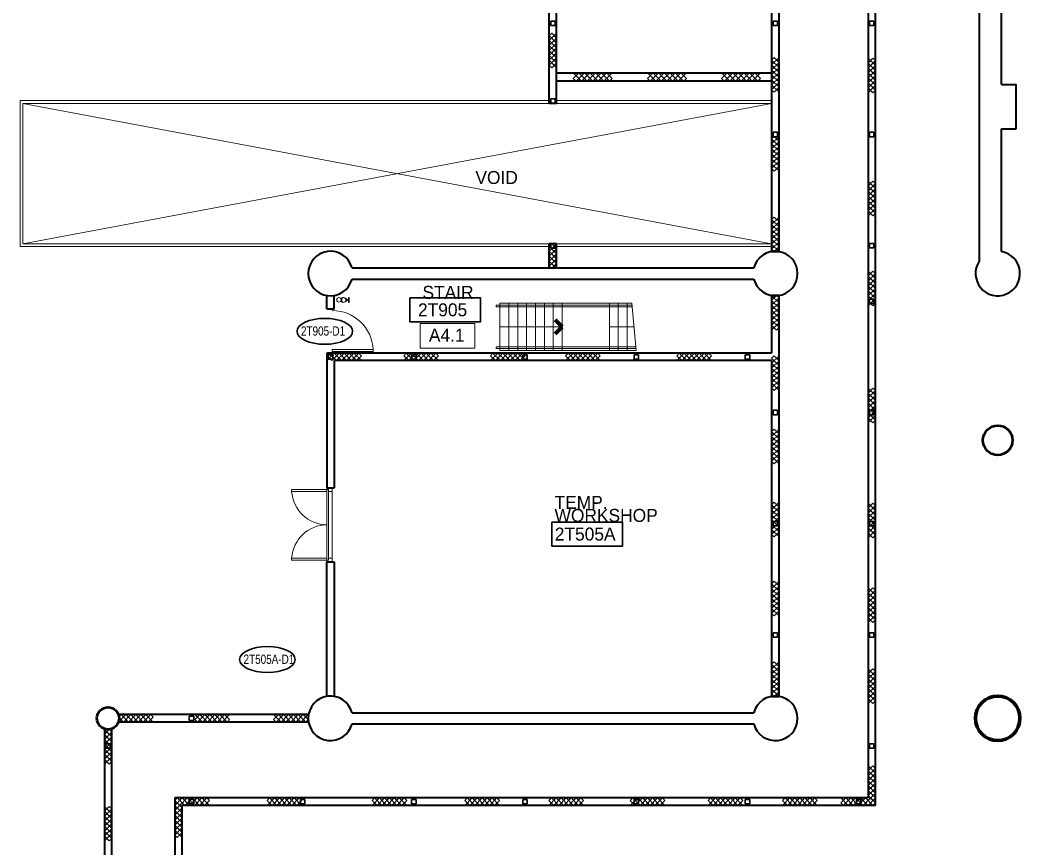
# Model space of a CAD drawing. Header units: metres. Extents: x 1807 to 3745, y 842 to 1968.
# Drawn here: x 3525.62 to 3552.6, y 1388.5 to 1410.84 of the extents above; entities that cross this region are included whole.
import ezdxf
from ezdxf.enums import TextEntityAlignment as Align

# ---------------------------------------------------------------- set-up
doc = ezdxf.new("R2010")
doc.units = ezdxf.units.M
doc.header["$MEASUREMENT"] = 0
doc.layers.get('0').update_dxf_attribs({"lineweight": 0})
for name, color, linetype, lineweight in [('Level 1', 7, 'Continuous', 0), ('Level 31', 7, 'Continuous', 0), ('Level 33', 7, 'Continuous', 0), ('Primary Door', 7, 'Continuous', 0), ('TRIRIGA DOOR BOX', 7, 'Continuous', 0)]:
    doc.layers.add(name, color=color, linetype=linetype, lineweight=lineweight)
doc.styles.add('Style-CHAR_FAST_FONT', font='CHAR_FAST_FONT.shx', dxfattribs={"height": 0.2})

# ---------------------------------------------------------------- blocks, each defined once
blk = doc.blocks.new('AnonymusCell_292')
at = {"layer": 'Primary Door', "color": 7, "linetype": 'Continuous', "lineweight": 30}
blk.add_ellipse((0, 0), major_axis=(0.75, 0), ratio=0.466667, dxfattribs=at)
at = {"layer": 'Primary Door', "color": 7, "linetype": 'Continuous', "lineweight": 30, "style": 'Style-CHAR_FAST_FONT', "width": 0.799986}
blk.add_text('2T905-D1', height=0.25, dxfattribs=at).set_placement((-0.643, 0.133), align=Align.TOP_LEFT)
blk = doc.blocks.new('AnonymusCell_344')
at = {"layer": 'Primary Door', "color": 7, "linetype": 'Continuous', "lineweight": 30}
blk.add_ellipse((0, 0), major_axis=(0.75, 0), ratio=0.466667, dxfattribs=at)
at = {"layer": 'Primary Door', "color": 7, "linetype": 'Continuous', "lineweight": 30, "style": 'Style-CHAR_FAST_FONT', "width": 0.799986}
blk.add_text('2T505A-D1', height=0.25, dxfattribs=at).set_placement((-0.643, 0.133), align=Align.TOP_LEFT)
blk = doc.blocks.new('AnonymusCell_348')
at = {"layer": 'Level 31', "color": 7, "linetype": 'Continuous', "lineweight": 30, "insert": (0.17651, 0.175), "char_height": 0.35, "width": 1.4035826, "attachment_point": 1, "line_spacing_factor": 0.6, "style": 'Style-CHAR_FAST_FONT'}
blk.add_mtext('VOID\\P', dxfattribs=at)
blk = doc.blocks.new('RFNUM4_12')
at = {"layer": 'Level 33', "color": 7, "linetype": 'Continuous', "lineweight": 13, "extrusion": (0, 0, -1)}
blk.add_lwpolyline([(0.00154, -0.00207), (-0.00831, -0.00207), (-0.00831, 0.00235), (0.00154, 0.00235)], close=True, dxfattribs=at)
at = {"layer": 'Level 33', "color": 7, "linetype": 'Continuous', "lineweight": 13, "extrusion": (0, 0, -1), "style": 'Style-CHAR_FAST_FONT'}
blk.add_text('A4.1', height=0.002333, rotation=180, dxfattribs=at).set_placement((-0.00002, 0), align=Align.MIDDLE_LEFT)

msp = doc.modelspace()

# ---------------------------------------------------------------- linework, layer by layer
at = {"layer": 'Level 1', "color": 7, "linetype": 'Continuous', "lineweight": 40}
for p, q in [((3548.7, 1389.65), (3548.7, 1454.35)), ((3548.5, 1421.9), (3548.5, 1389.85)), ((3551.5, 1415.668), (3551.5, 1404.332)), ((3545.9, 1415.408), (3545.9, 1404.592)), ((3546.1, 1404.592), (3546.1, 1415.408)), ((3552.1, 1409.1), (3552.1, 1415.408)), ((3539.9, 1408.59), (3539.9, 1412.75)), ((3540.1, 1408.59), (3540.1, 1412.75)), ((3540.1, 1409.415), (3545.9, 1409.415)), ((3540.1, 1409.19), (3540.1, 1409.415)), ((3545.9, 1409.19), (3540.1, 1409.19)), ((3545.9, 1409.415), (3545.9, 1409.19)), ((3552.1, 1409.1), (3552.5, 1409.1)), ((3552.5, 1407.9), (3552.5, 1409.1)), ((3540.1, 1408.59), (3539.9, 1408.59)), ((3552.1, 1407.9), (3552.5, 1407.9)), ((3552.1, 1404.592), (3552.1, 1407.9)), ((3540.1, 1404.8), (3539.9, 1404.8)), ((3539.9, 1404.15), (3539.9, 1404.8)), ((3540.1, 1404.15), (3540.1, 1404.8)), ((3545.9, 1404.592), (3546.1, 1404.592)), ((3534.581, 1404.15), (3545.419, 1404.15)), ((3539.9, 1404.15), (3540.1, 1404.15)), ((3534.581, 1403.85), (3545.419, 1403.85)), ((3533.9, 1403.05), (3533.9, 1403.4)), ((3534.1, 1403.05), (3534.1, 1403.4)), ((3546.1, 1403.408), (3545.9, 1403.408)), ((3545.9, 1403.408), (3545.9, 1401.85)), ((3546.1, 1392.592), (3546.1, 1403.408)), ((3533.9, 1403.05), (3534.1, 1403.05)), ((3545.9, 1401.85), (3533.9, 1401.85)), ((3533.9, 1401.85), (3533.9, 1398.221)), ((3545.9, 1401.65), (3534.1, 1401.65)), ((3534.1, 1401.65), (3534.1, 1398.221)), ((3545.9, 1401.65), (3545.9, 1392.592)), ((3533.9, 1398.221), (3534.1, 1398.221)), ((3533.9, 1396.221), (3534.1, 1396.221)), ((3533.9, 1392.592), (3533.9, 1396.221)), ((3534.1, 1396.221), (3534.1, 1392.592)), ((3545.9, 1392.592), (3546.1, 1392.592)), ((3533.4, 1392.1), (3528.283, 1392.1)), ((3534.581, 1392.15), (3545.419, 1392.15)), ((3528.1, 1391.698), (3527.9, 1391.698)), ((3527.9, 1391.698), (3527.9, 1380.302)), ((3528.1, 1380.302), (3528.1, 1391.698)), ((3533.4, 1391.9), (3528.283, 1391.9)), ((3534.581, 1391.85), (3545.419, 1391.85)), ((3548.5, 1389.85), (3529.8, 1389.85)), ((3529.8, 1389.85), (3529.8, 1331.979)), ((3548.7, 1389.65), (3530, 1389.65)), ((3530, 1332.02), (3530, 1389.65))]:
    msp.add_line(p, q, dxfattribs=at)
at = {"layer": 'Level 1', "color": 7, "linetype": 'Continuous', "lineweight": 30}
for p, q in [((3539.94, 1410.81), (3540.06, 1410.81)), ((3539.94, 1410.69), (3539.94, 1410.81)), ((3540.06, 1410.81), (3540.06, 1410.69)), ((3545.94, 1410.81), (3546.06, 1410.81)), ((3545.94, 1410.69), (3545.94, 1410.81)), ((3546.06, 1410.81), (3546.06, 1410.69)), ((3548.66, 1410.81), (3548.54, 1410.81)), ((3548.54, 1410.81), (3548.54, 1410.69)), ((3548.66, 1410.69), (3548.66, 1410.81)), ((3540.06, 1410.69), (3539.94, 1410.69)), ((3546.06, 1410.69), (3545.94, 1410.69)), ((3548.54, 1410.69), (3548.66, 1410.69)), ((3539.94, 1408.71), (3540.06, 1408.71)), ((3539.94, 1408.59), (3539.94, 1408.71)), ((3540.06, 1408.71), (3540.06, 1408.59)), ((3540.06, 1408.59), (3539.94, 1408.59)), ((3545.94, 1407.81), (3546.06, 1407.81)), ((3545.94, 1407.69), (3545.94, 1407.81)), ((3546.06, 1407.69), (3545.94, 1407.69)), ((3546.06, 1407.81), (3546.06, 1407.69)), ((3548.66, 1407.81), (3548.54, 1407.81)), ((3548.54, 1407.81), (3548.54, 1407.69)), ((3548.54, 1407.69), (3548.66, 1407.69)), ((3548.66, 1407.69), (3548.66, 1407.81)), ((3539.94, 1404.8), (3540.06, 1404.8)), ((3539.94, 1404.68), (3539.94, 1404.8)), ((3540.06, 1404.68), (3539.94, 1404.68)), ((3540.06, 1404.8), (3540.06, 1404.68)), ((3548.66, 1404.81), (3548.54, 1404.81)), ((3548.54, 1404.81), (3548.54, 1404.69)), ((3548.54, 1404.69), (3548.66, 1404.69)), ((3548.66, 1404.69), (3548.66, 1404.81)), ((3548.66, 1403.31), (3548.54, 1403.31)), ((3548.54, 1403.31), (3548.54, 1403.19)), ((3548.66, 1403.19), (3548.66, 1403.31)), ((3548.54, 1403.19), (3548.66, 1403.19)), ((3533.94, 1401.81), (3534.06, 1401.81)), ((3533.94, 1401.69), (3533.94, 1401.81)), ((3534.06, 1401.69), (3533.94, 1401.69)), ((3534.06, 1401.81), (3534.06, 1401.69)), ((3536.19, 1401.81), (3536.31, 1401.81)), ((3536.19, 1401.69), (3536.19, 1401.81)), ((3536.31, 1401.69), (3536.19, 1401.69)), ((3536.31, 1401.81), (3536.31, 1401.69)), ((3539.19, 1401.81), (3539.31, 1401.81)), ((3539.19, 1401.69), (3539.19, 1401.81)), ((3539.31, 1401.69), (3539.19, 1401.69)), ((3539.31, 1401.81), (3539.31, 1401.69)), ((3542.19, 1401.81), (3542.31, 1401.81)), ((3542.19, 1401.69), (3542.19, 1401.81)), ((3542.31, 1401.69), (3542.19, 1401.69)), ((3542.31, 1401.81), (3542.31, 1401.69)), ((3545.19, 1401.81), (3545.31, 1401.81)), ((3545.19, 1401.69), (3545.19, 1401.81)), ((3545.31, 1401.69), (3545.19, 1401.69)), ((3545.31, 1401.81), (3545.31, 1401.69)), ((3546.06, 1400.31), (3545.94, 1400.31)), ((3545.94, 1400.31), (3545.94, 1400.19)), ((3546.06, 1400.19), (3546.06, 1400.31)), ((3548.66, 1400.31), (3548.54, 1400.31)), ((3548.54, 1400.31), (3548.54, 1400.19)), ((3548.66, 1400.19), (3548.66, 1400.31)), ((3545.94, 1400.19), (3546.06, 1400.19)), ((3548.54, 1400.19), (3548.66, 1400.19)), ((3546.06, 1397.31), (3545.94, 1397.31)), ((3545.94, 1397.31), (3545.94, 1397.19)), ((3546.06, 1397.19), (3546.06, 1397.31)), ((3548.66, 1397.31), (3548.54, 1397.31)), ((3548.54, 1397.31), (3548.54, 1397.19)), ((3548.66, 1397.19), (3548.66, 1397.31)), ((3545.94, 1397.19), (3546.06, 1397.19)), ((3548.54, 1397.19), (3548.66, 1397.19)), ((3546.06, 1394.31), (3545.94, 1394.31)), ((3545.94, 1394.31), (3545.94, 1394.19)), ((3545.94, 1394.19), (3546.06, 1394.19)), ((3546.06, 1394.19), (3546.06, 1394.31)), ((3548.66, 1394.31), (3548.54, 1394.31)), ((3548.54, 1394.31), (3548.54, 1394.19)), ((3548.54, 1394.19), (3548.66, 1394.19)), ((3548.66, 1394.19), (3548.66, 1394.31)), ((3530.19, 1392.06), (3530.31, 1392.06)), ((3530.19, 1391.94), (3530.19, 1392.06)), ((3530.31, 1391.94), (3530.19, 1391.94)), ((3530.31, 1392.06), (3530.31, 1391.94)), ((3527.94, 1391.31), (3528.06, 1391.31)), ((3527.94, 1391.19), (3527.94, 1391.31)), ((3528.06, 1391.19), (3527.94, 1391.19)), ((3528.06, 1391.31), (3528.06, 1391.19)), ((3548.66, 1391.31), (3548.54, 1391.31)), ((3548.54, 1391.31), (3548.54, 1391.19)), ((3548.54, 1391.19), (3548.66, 1391.19)), ((3548.66, 1391.19), (3548.66, 1391.31)), ((3530.19, 1389.81), (3530.31, 1389.81)), ((3530.19, 1389.69), (3530.19, 1389.81)), ((3530.31, 1389.81), (3530.31, 1389.69)), ((3533.19, 1389.81), (3533.31, 1389.81)), ((3533.19, 1389.69), (3533.19, 1389.81)), ((3533.31, 1389.81), (3533.31, 1389.69)), ((3536.19, 1389.81), (3536.31, 1389.81)), ((3536.19, 1389.69), (3536.19, 1389.81)), ((3536.31, 1389.81), (3536.31, 1389.69)), ((3539.19, 1389.81), (3539.31, 1389.81)), ((3539.19, 1389.69), (3539.19, 1389.81)), ((3539.31, 1389.81), (3539.31, 1389.69)), ((3542.19, 1389.81), (3542.31, 1389.81)), ((3542.19, 1389.69), (3542.19, 1389.81)), ((3542.31, 1389.81), (3542.31, 1389.69)), ((3545.19, 1389.81), (3545.31, 1389.81)), ((3545.19, 1389.69), (3545.19, 1389.81)), ((3545.31, 1389.81), (3545.31, 1389.69)), ((3548.31, 1389.81), (3548.19, 1389.81)), ((3548.19, 1389.81), (3548.19, 1389.69)), ((3548.31, 1389.69), (3548.31, 1389.81)), ((3530.31, 1389.69), (3530.19, 1389.69)), ((3533.31, 1389.69), (3533.19, 1389.69)), ((3536.31, 1389.69), (3536.19, 1389.69)), ((3539.31, 1389.69), (3539.19, 1389.69)), ((3542.31, 1389.69), (3542.19, 1389.69)), ((3545.31, 1389.69), (3545.19, 1389.69)), ((3548.19, 1389.69), (3548.31, 1389.69))]:
    msp.add_line(p, q, dxfattribs=at)
at = {"layer": 'Level 1', "color": 7, "linetype": 'Continuous', "lineweight": 0}
for p, q in [((3539.967, 1410.485), (3539.9, 1410.419)), ((3539.9, 1410.285), (3540.1, 1410.485)), ((3539.9, 1410.419), (3540.1, 1410.219)), ((3539.9, 1410.152), (3540.1, 1410.352)), ((3540.1, 1410.085), (3539.9, 1410.285)), ((3540.1, 1410.352), (3539.967, 1410.485)), ((3540.1, 1410.219), (3539.9, 1410.019)), ((3540.1, 1409.952), (3539.9, 1410.152)), ((3539.9, 1409.885), (3540.1, 1410.085)), ((3539.9, 1410.019), (3540.1, 1409.819)), ((3539.9, 1409.752), (3540.1, 1409.952)), ((3540.1, 1409.685), (3539.9, 1409.885)), ((3540.1, 1409.819), (3539.9, 1409.619)), ((3540.1, 1409.552), (3539.9, 1409.752)), ((3545.967, 1409.827), (3545.9, 1409.76)), ((3545.9, 1409.627), (3546.1, 1409.827)), ((3545.9, 1409.76), (3546.1, 1409.56)), ((3546.1, 1409.693), (3545.967, 1409.827)), ((3548.5, 1409.812), (3548.7, 1409.612)), ((3548.633, 1409.812), (3548.5, 1409.679)), ((3548.5, 1409.546), (3548.7, 1409.746)), ((3548.7, 1409.746), (3548.633, 1409.812)), ((3539.9, 1409.619), (3539.967, 1409.552)), ((3539.967, 1409.552), (3540.1, 1409.685)), ((3545.9, 1409.493), (3546.1, 1409.693)), ((3546.1, 1409.427), (3545.9, 1409.627)), ((3546.1, 1409.56), (3545.9, 1409.36)), ((3546.1, 1409.293), (3545.9, 1409.493)), ((3548.5, 1409.679), (3548.7, 1409.479)), ((3548.7, 1409.612), (3548.5, 1409.412)), ((3548.7, 1409.346), (3548.5, 1409.546)), ((3548.7, 1409.479), (3548.5, 1409.279)), ((3540.7, 1409.415), (3540.55, 1409.265)), ((3540.775, 1409.19), (3540.55, 1409.415)), ((3540.55, 1409.265), (3540.625, 1409.19)), ((3540.625, 1409.19), (3540.85, 1409.415)), ((3540.925, 1409.19), (3540.7, 1409.415)), ((3541, 1409.415), (3540.775, 1409.19)), ((3540.85, 1409.415), (3541.075, 1409.19)), ((3541.15, 1409.415), (3540.925, 1409.19)), ((3541.225, 1409.19), (3541, 1409.415)), ((3541.075, 1409.19), (3541.3, 1409.415)), ((3541.375, 1409.19), (3541.15, 1409.415)), ((3541.45, 1409.415), (3541.225, 1409.19)), ((3541.3, 1409.415), (3541.525, 1409.19)), ((3541.6, 1409.415), (3541.375, 1409.19)), ((3541.6, 1409.265), (3541.45, 1409.415)), ((3541.525, 1409.19), (3541.6, 1409.265)), ((3542.7, 1409.415), (3542.55, 1409.265)), ((3542.775, 1409.19), (3542.55, 1409.415)), ((3542.55, 1409.265), (3542.625, 1409.19)), ((3542.625, 1409.19), (3542.85, 1409.415)), ((3542.925, 1409.19), (3542.7, 1409.415)), ((3543, 1409.415), (3542.775, 1409.19)), ((3542.85, 1409.415), (3543.075, 1409.19)), ((3543.15, 1409.415), (3542.925, 1409.19)), ((3543.225, 1409.19), (3543, 1409.415)), ((3543.075, 1409.19), (3543.3, 1409.415)), ((3543.375, 1409.19), (3543.15, 1409.415)), ((3543.45, 1409.415), (3543.225, 1409.19)), ((3543.3, 1409.415), (3543.525, 1409.19)), ((3543.6, 1409.415), (3543.375, 1409.19)), ((3543.6, 1409.265), (3543.45, 1409.415)), ((3543.525, 1409.19), (3543.6, 1409.265)), ((3544.7, 1409.415), (3544.55, 1409.265)), ((3544.775, 1409.19), (3544.55, 1409.415)), ((3544.55, 1409.265), (3544.625, 1409.19)), ((3544.625, 1409.19), (3544.85, 1409.415)), ((3544.925, 1409.19), (3544.7, 1409.415)), ((3545, 1409.415), (3544.775, 1409.19)), ((3544.85, 1409.415), (3545.075, 1409.19)), ((3545.15, 1409.415), (3544.925, 1409.19)), ((3545.225, 1409.19), (3545, 1409.415)), ((3545.075, 1409.19), (3545.3, 1409.415)), ((3545.375, 1409.19), (3545.15, 1409.415)), ((3545.45, 1409.415), (3545.225, 1409.19)), ((3545.3, 1409.415), (3545.525, 1409.19)), ((3545.6, 1409.415), (3545.375, 1409.19)), ((3545.6, 1409.265), (3545.45, 1409.415)), ((3545.525, 1409.19), (3545.6, 1409.265)), ((3545.9, 1409.227), (3546.1, 1409.427)), ((3545.9, 1409.36), (3546.1, 1409.16)), ((3545.9, 1409.093), (3546.1, 1409.293)), ((3546.1, 1409.027), (3545.9, 1409.227)), ((3548.5, 1409.412), (3548.7, 1409.212)), ((3548.5, 1409.146), (3548.7, 1409.346)), ((3548.5, 1409.279), (3548.7, 1409.079)), ((3548.7, 1409.212), (3548.5, 1409.012)), ((3546.1, 1409.16), (3545.9, 1408.96)), ((3546.1, 1408.893), (3545.9, 1409.093)), ((3545.9, 1408.96), (3545.967, 1408.893)), ((3545.967, 1408.893), (3546.1, 1409.027)), ((3548.7, 1408.946), (3548.5, 1409.146)), ((3548.7, 1409.079), (3548.5, 1408.879)), ((3548.5, 1409.012), (3548.633, 1408.879)), ((3548.633, 1408.879), (3548.7, 1408.946)), ((3525.7, 1408.59), (3545.9, 1404.8)), ((3545.9, 1408.59), (3525.7, 1404.8)), ((3545.967, 1407.697), (3545.9, 1407.631)), ((3545.9, 1407.497), (3546.1, 1407.697)), ((3545.9, 1407.631), (3546.1, 1407.431)), ((3545.9, 1407.364), (3546.1, 1407.564)), ((3546.1, 1407.564), (3545.967, 1407.697)), ((3546.1, 1407.297), (3545.9, 1407.497)), ((3546.1, 1407.431), (3545.9, 1407.231)), ((3546.1, 1407.164), (3545.9, 1407.364)), ((3545.9, 1407.097), (3546.1, 1407.297)), ((3545.9, 1407.231), (3546.1, 1407.031)), ((3545.9, 1406.964), (3546.1, 1407.164)), ((3546.1, 1406.897), (3545.9, 1407.097)), ((3546.1, 1407.031), (3545.9, 1406.831)), ((3546.1, 1406.764), (3545.9, 1406.964)), ((3545.9, 1406.831), (3545.967, 1406.764)), ((3545.967, 1406.764), (3546.1, 1406.897)), ((3548.5, 1406.491), (3548.7, 1406.291)), ((3548.633, 1406.491), (3548.5, 1406.358)), ((3548.7, 1406.425), (3548.633, 1406.491)), ((3548.5, 1406.225), (3548.7, 1406.425)), ((3548.5, 1406.358), (3548.7, 1406.158)), ((3548.7, 1406.291), (3548.5, 1406.091)), ((3548.7, 1406.025), (3548.5, 1406.225)), ((3548.7, 1406.158), (3548.5, 1405.958)), ((3548.5, 1406.091), (3548.7, 1405.891)), ((3548.5, 1405.825), (3548.7, 1406.025)), ((3548.5, 1405.958), (3548.7, 1405.758)), ((3548.7, 1405.891), (3548.5, 1405.691)), ((3548.7, 1405.625), (3548.5, 1405.825)), ((3548.7, 1405.758), (3548.5, 1405.558)), ((3548.5, 1405.691), (3548.633, 1405.558)), ((3545.967, 1405.525), (3545.9, 1405.458)), ((3545.9, 1405.325), (3546.1, 1405.525)), ((3545.9, 1405.458), (3546.1, 1405.258)), ((3546.1, 1405.392), (3545.967, 1405.525)), ((3548.633, 1405.558), (3548.7, 1405.625)), ((3545.9, 1405.192), (3546.1, 1405.392)), ((3546.1, 1405.125), (3545.9, 1405.325)), ((3546.1, 1405.258), (3545.9, 1405.058)), ((3546.1, 1404.992), (3545.9, 1405.192)), ((3545.9, 1404.925), (3546.1, 1405.125)), ((3545.9, 1405.058), (3546.1, 1404.858)), ((3545.9, 1404.792), (3546.1, 1404.992)), ((3546.1, 1404.725), (3545.9, 1404.925)), ((3539.9, 1404.733), (3539.967, 1404.8)), ((3540.1, 1404.8), (3539.9, 1404.6)), ((3540.1, 1404.533), (3539.9, 1404.733)), ((3539.9, 1404.467), (3540.1, 1404.667)), ((3539.9, 1404.6), (3540.1, 1404.4)), ((3540.1, 1404.667), (3539.967, 1404.8)), ((3546.1, 1404.858), (3545.9, 1404.658)), ((3546.1, 1404.592), (3545.9, 1404.792)), ((3545.9, 1404.658), (3545.967, 1404.592)), ((3545.967, 1404.592), (3546.1, 1404.725)), ((3539.9, 1404.333), (3540.1, 1404.533)), ((3540.1, 1404.267), (3539.9, 1404.467)), ((3540.1, 1404.4), (3539.9, 1404.2)), ((3540.083, 1404.15), (3539.9, 1404.333)), ((3539.9, 1404.2), (3539.95, 1404.15)), ((3539.983, 1404.15), (3540.1, 1404.267)), ((3548.5, 1404.063), (3548.7, 1403.863)), ((3548.633, 1404.063), (3548.5, 1403.93)), ((3548.7, 1403.997), (3548.633, 1404.063)), ((3548.5, 1403.797), (3548.7, 1403.997)), ((3548.5, 1403.93), (3548.7, 1403.73)), ((3548.7, 1403.863), (3548.5, 1403.663)), ((3548.7, 1403.597), (3548.5, 1403.797)), ((3548.7, 1403.73), (3548.5, 1403.53)), ((3548.5, 1403.663), (3548.7, 1403.463)), ((3548.5, 1403.397), (3548.7, 1403.597)), ((3548.5, 1403.53), (3548.7, 1403.33)), ((3534.293, 1403.327), (3534.276, 1403.327)), ((3534.276, 1403.25), (3534.293, 1403.25)), ((3534.31, 1403.336), (3534.295, 1403.336)), ((3534.31, 1403.307), (3534.295, 1403.307)), ((3534.31, 1403.27), (3534.295, 1403.27)), ((3534.41, 1403.241), (3534.41, 1403.336)), ((3534.41, 1403.336), (3534.42, 1403.336)), ((3534.42, 1403.336), (3534.42, 1403.241)), ((3534.42, 1403.266), (3534.42, 1403.311)), ((3534.42, 1403.311), (3534.429, 1403.311)), ((3534.432, 1403.299), (3534.42, 1403.299)), ((3534.432, 1403.278), (3534.42, 1403.278)), ((3534.432, 1403.266), (3534.42, 1403.266)), ((3534.452, 1403.296), (3534.452, 1403.3)), ((3534.452, 1403.281), (3534.452, 1403.296)), ((3534.452, 1403.296), (3534.487, 1403.296)), ((3534.452, 1403.277), (3534.452, 1403.281)), ((3534.487, 1403.281), (3534.452, 1403.281)), ((3534.487, 1403.221), (3534.487, 1403.356)), ((3534.487, 1403.356), (3534.507, 1403.356)), ((3534.487, 1403.296), (3534.487, 1403.281)), ((3534.507, 1403.356), (3534.507, 1403.221)), ((3545.9, 1403.408), (3546.1, 1403.208)), ((3546.033, 1403.408), (3545.9, 1403.275)), ((3545.9, 1403.142), (3546.1, 1403.342)), ((3545.9, 1403.275), (3546.1, 1403.075)), ((3546.1, 1403.342), (3546.033, 1403.408)), ((3548.7, 1403.463), (3548.5, 1403.263)), ((3548.7, 1403.197), (3548.5, 1403.397)), ((3548.7, 1403.33), (3548.5, 1403.13)), ((3548.5, 1403.263), (3548.633, 1403.13)), ((3534.295, 1403.242), (3534.295, 1403.241)), ((3534.295, 1403.241), (3534.31, 1403.241)), ((3534.42, 1403.241), (3534.41, 1403.241)), ((3534.507, 1403.221), (3534.487, 1403.221)), ((3538.47, 1403.15), (3542.134, 1403.15)), ((3538.47, 1403.1), (3538.47, 1403.15)), ((3538.47, 1403.15), (3542.134, 1403.15)), ((3538.47, 1403.1), (3538.47, 1403.15)), ((3542.134, 1403.1), (3538.47, 1403.1)), ((3542.134, 1403.1), (3538.47, 1403.1)), ((3538.57, 1403.2), (3542.125, 1403.2)), ((3538.57, 1403.2), (3542.125, 1403.2)), ((3538.57, 1401.925), (3538.57, 1403.2)), ((3538.57, 1403.2), (3538.81, 1403.2)), ((3538.57, 1401.925), (3538.57, 1403.2)), ((3538.57, 1403.2), (3538.81, 1403.2)), ((3538.81, 1403.2), (3538.81, 1401.925)), ((3538.81, 1403.2), (3538.81, 1401.925)), ((3539.05, 1401.925), (3539.05, 1403.2)), ((3539.05, 1403.2), (3539.29, 1403.2)), ((3539.05, 1401.925), (3539.05, 1403.2)), ((3539.05, 1403.2), (3539.29, 1403.2)), ((3539.29, 1403.2), (3539.29, 1401.925)), ((3539.29, 1403.2), (3539.29, 1401.925)), ((3539.53, 1401.925), (3539.53, 1403.2)), ((3539.53, 1403.2), (3539.77, 1403.2)), ((3539.53, 1401.925), (3539.53, 1403.2)), ((3539.53, 1403.2), (3539.77, 1403.2)), ((3539.77, 1403.2), (3539.77, 1401.925)), ((3539.77, 1403.2), (3539.77, 1401.925)), ((3540.01, 1401.925), (3540.01, 1403.2)), ((3540.01, 1403.2), (3540.25, 1403.2)), ((3540.01, 1401.925), (3540.01, 1403.2)), ((3540.01, 1403.2), (3540.25, 1403.2)), ((3540.25, 1403.2), (3540.25, 1401.925)), ((3540.25, 1403.2), (3540.25, 1401.925)), ((3541.525, 1401.925), (3541.525, 1403.2)), ((3541.525, 1403.2), (3541.765, 1403.2)), ((3541.525, 1401.925), (3541.525, 1403.2)), ((3541.525, 1403.2), (3541.765, 1403.2)), ((3541.765, 1403.2), (3541.765, 1401.925)), ((3541.765, 1403.2), (3541.765, 1401.925)), ((3542.005, 1401.925), (3542.005, 1403.2)), ((3542.005, 1403.2), (3542.125, 1403.2)), ((3542.005, 1401.925), (3542.005, 1403.2)), ((3542.005, 1403.2), (3542.125, 1403.2)), ((3542.125, 1403.2), (3542.245, 1401.925)), ((3542.125, 1403.2), (3542.245, 1401.925)), ((3542.134, 1403.15), (3542.134, 1403.1)), ((3542.134, 1403.15), (3542.134, 1403.1)), ((3546.1, 1403.208), (3545.9, 1403.008)), ((3546.1, 1402.942), (3545.9, 1403.142)), ((3546.1, 1403.075), (3545.9, 1402.875)), ((3545.9, 1403.008), (3546.1, 1402.808)), ((3548.633, 1403.13), (3548.7, 1403.197)), ((3545.9, 1402.742), (3546.1, 1402.942)), ((3545.9, 1402.875), (3546.1, 1402.675)), ((3546.1, 1402.808), (3545.9, 1402.608)), ((3546.1, 1402.542), (3545.9, 1402.742)), ((3538.57, 1402.563), (3540.25, 1402.563)), ((3538.57, 1402.562), (3540.25, 1402.562)), ((3541.525, 1402.563), (3542.185, 1402.563)), ((3541.525, 1402.562), (3542.185, 1402.562)), ((3546.1, 1402.675), (3545.9, 1402.475)), ((3545.9, 1402.608), (3546.033, 1402.475)), ((3546.033, 1402.475), (3546.1, 1402.542)), ((3535.15, 1401.95), (3534.05, 1401.95)), ((3534.05, 1401.95), (3534.05, 1401.9)), ((3534.05, 1401.9), (3535.15, 1401.9)), ((3535.15, 1401.9), (3535.15, 1401.95)), ((3542.24, 1402.025), (3538.47, 1402.025)), ((3538.47, 1402.025), (3538.47, 1401.975)), ((3542.24, 1402.025), (3538.47, 1402.025)), ((3538.47, 1402.025), (3538.47, 1401.975)), ((3538.47, 1401.975), (3542.24, 1401.975)), ((3538.47, 1401.975), (3542.24, 1401.975)), ((3538.57, 1401.925), (3542.245, 1401.925)), ((3538.57, 1401.925), (3542.245, 1401.925)), ((3538.81, 1401.925), (3539.05, 1401.925)), ((3538.81, 1401.925), (3539.05, 1401.925)), ((3539.29, 1401.925), (3539.53, 1401.925)), ((3539.29, 1401.925), (3539.53, 1401.925)), ((3539.77, 1401.925), (3540.01, 1401.925)), ((3539.77, 1401.925), (3540.01, 1401.925)), ((3541.765, 1401.925), (3542.005, 1401.925)), ((3541.765, 1401.925), (3542.005, 1401.925)), ((3542.24, 1401.975), (3542.24, 1402.025)), ((3542.24, 1401.975), (3542.24, 1402.025)), ((3533.9, 1401.65), (3534.1, 1401.85)), ((3533.967, 1401.85), (3533.9, 1401.783)), ((3533.9, 1401.783), (3534.033, 1401.65)), ((3534.167, 1401.65), (3533.967, 1401.85)), ((3534.033, 1401.65), (3534.233, 1401.85)), ((3534.1, 1401.85), (3534.3, 1401.65)), ((3534.367, 1401.85), (3534.167, 1401.65)), ((3534.233, 1401.85), (3534.433, 1401.65)), ((3534.3, 1401.65), (3534.5, 1401.85)), ((3534.567, 1401.65), (3534.367, 1401.85)), ((3534.433, 1401.65), (3534.633, 1401.85)), ((3534.5, 1401.85), (3534.7, 1401.65)), ((3534.767, 1401.85), (3534.567, 1401.65)), ((3534.633, 1401.85), (3534.833, 1401.65)), ((3534.7, 1401.65), (3534.833, 1401.783)), ((3534.833, 1401.783), (3534.767, 1401.85)), ((3535.977, 1401.65), (3536.177, 1401.85)), ((3536.043, 1401.85), (3535.977, 1401.783)), ((3535.977, 1401.783), (3536.11, 1401.65)), ((3536.243, 1401.65), (3536.043, 1401.85)), ((3536.11, 1401.65), (3536.31, 1401.85)), ((3536.177, 1401.85), (3536.377, 1401.65)), ((3536.443, 1401.85), (3536.243, 1401.65)), ((3536.31, 1401.85), (3536.51, 1401.65)), ((3536.377, 1401.65), (3536.577, 1401.85)), ((3536.643, 1401.65), (3536.443, 1401.85)), ((3536.51, 1401.65), (3536.71, 1401.85)), ((3536.577, 1401.85), (3536.777, 1401.65)), ((3536.843, 1401.85), (3536.643, 1401.65)), ((3536.71, 1401.85), (3536.91, 1401.65)), ((3536.777, 1401.65), (3536.91, 1401.783)), ((3536.91, 1401.783), (3536.843, 1401.85)), ((3538.318, 1401.65), (3538.518, 1401.85)), ((3538.384, 1401.85), (3538.318, 1401.783)), ((3538.318, 1401.783), (3538.451, 1401.65)), ((3538.584, 1401.65), (3538.384, 1401.85)), ((3538.451, 1401.65), (3538.651, 1401.85)), ((3538.518, 1401.85), (3538.718, 1401.65)), ((3538.784, 1401.85), (3538.584, 1401.65)), ((3538.651, 1401.85), (3538.851, 1401.65)), ((3538.718, 1401.65), (3538.918, 1401.85)), ((3538.984, 1401.65), (3538.784, 1401.85)), ((3538.851, 1401.65), (3539.051, 1401.85)), ((3538.918, 1401.85), (3539.118, 1401.65)), ((3539.184, 1401.85), (3538.984, 1401.65)), ((3539.051, 1401.85), (3539.251, 1401.65)), ((3539.118, 1401.65), (3539.251, 1401.783)), ((3539.251, 1401.783), (3539.184, 1401.85)), ((3540.343, 1401.65), (3540.543, 1401.85)), ((3540.41, 1401.85), (3540.343, 1401.783)), ((3540.343, 1401.783), (3540.477, 1401.65)), ((3540.61, 1401.65), (3540.41, 1401.85)), ((3540.477, 1401.65), (3540.677, 1401.85)), ((3540.543, 1401.85), (3540.743, 1401.65)), ((3540.81, 1401.85), (3540.61, 1401.65)), ((3540.677, 1401.85), (3540.877, 1401.65)), ((3540.743, 1401.65), (3540.943, 1401.85)), ((3541.01, 1401.65), (3540.81, 1401.85)), ((3540.877, 1401.65), (3541.077, 1401.85)), ((3540.943, 1401.85), (3541.143, 1401.65)), ((3541.21, 1401.85), (3541.01, 1401.65)), ((3541.077, 1401.85), (3541.277, 1401.65)), ((3541.143, 1401.65), (3541.277, 1401.783)), ((3541.277, 1401.783), (3541.21, 1401.85)), ((3543.343, 1401.65), (3543.543, 1401.85)), ((3543.41, 1401.85), (3543.343, 1401.783)), ((3543.343, 1401.783), (3543.477, 1401.65)), ((3543.61, 1401.65), (3543.41, 1401.85)), ((3543.477, 1401.65), (3543.677, 1401.85)), ((3543.543, 1401.85), (3543.743, 1401.65)), ((3543.81, 1401.85), (3543.61, 1401.65)), ((3543.677, 1401.85), (3543.877, 1401.65)), ((3543.743, 1401.65), (3543.943, 1401.85)), ((3544.01, 1401.65), (3543.81, 1401.85)), ((3543.877, 1401.65), (3544.077, 1401.85)), ((3543.943, 1401.85), (3544.143, 1401.65)), ((3544.21, 1401.85), (3544.01, 1401.65)), ((3544.077, 1401.85), (3544.277, 1401.65)), ((3544.143, 1401.65), (3544.277, 1401.783)), ((3544.277, 1401.783), (3544.21, 1401.85)), ((3545.967, 1401.781), (3545.9, 1401.714)), ((3545.9, 1401.581), (3546.1, 1401.781)), ((3545.9, 1401.714), (3546.1, 1401.514)), ((3545.9, 1401.448), (3546.1, 1401.648)), ((3546.1, 1401.648), (3545.967, 1401.781)), ((3546.1, 1401.381), (3545.9, 1401.581)), ((3546.1, 1401.514), (3545.9, 1401.314)), ((3546.1, 1401.248), (3545.9, 1401.448)), ((3545.9, 1401.181), (3546.1, 1401.381)), ((3545.9, 1401.314), (3546.1, 1401.114)), ((3545.9, 1401.048), (3546.1, 1401.248)), ((3546.1, 1400.981), (3545.9, 1401.181)), ((3546.1, 1401.114), (3545.9, 1400.914)), ((3546.1, 1400.848), (3545.9, 1401.048)), ((3545.9, 1400.914), (3545.967, 1400.848)), ((3545.967, 1400.848), (3546.1, 1400.981)), ((3548.5, 1400.909), (3548.7, 1400.709)), ((3548.633, 1400.909), (3548.5, 1400.776)), ((3548.5, 1400.643), (3548.7, 1400.843)), ((3548.7, 1400.843), (3548.633, 1400.909)), ((3548.5, 1400.776), (3548.7, 1400.576)), ((3548.7, 1400.709), (3548.5, 1400.509)), ((3548.7, 1400.443), (3548.5, 1400.643)), ((3548.7, 1400.576), (3548.5, 1400.376)), ((3548.5, 1400.509), (3548.7, 1400.309)), ((3548.5, 1400.243), (3548.7, 1400.443)), ((3548.5, 1400.376), (3548.7, 1400.176)), ((3548.7, 1400.309), (3548.5, 1400.109)), ((3548.7, 1400.043), (3548.5, 1400.243)), ((3548.7, 1400.176), (3548.5, 1399.976)), ((3548.5, 1400.109), (3548.633, 1399.976)), ((3548.633, 1399.976), (3548.7, 1400.043)), ((3545.967, 1399.804), (3545.9, 1399.737)), ((3545.9, 1399.604), (3546.1, 1399.804)), ((3545.9, 1399.737), (3546.1, 1399.537)), ((3546.1, 1399.67), (3545.967, 1399.804)), ((3545.9, 1399.47), (3546.1, 1399.67)), ((3546.1, 1399.404), (3545.9, 1399.604)), ((3546.1, 1399.537), (3545.9, 1399.337)), ((3546.1, 1399.27), (3545.9, 1399.47)), ((3545.9, 1399.204), (3546.1, 1399.404)), ((3545.9, 1399.337), (3546.1, 1399.137)), ((3545.9, 1399.07), (3546.1, 1399.27)), ((3546.1, 1399.004), (3545.9, 1399.204)), ((3546.1, 1399.137), (3545.9, 1398.937)), ((3546.1, 1398.87), (3545.9, 1399.07)), ((3545.9, 1398.937), (3545.967, 1398.87)), ((3545.967, 1398.87), (3546.1, 1399.004)), ((3533.9, 1398.171), (3532.952, 1398.171)), ((3532.952, 1398.171), (3532.952, 1398.121)), ((3532.952, 1398.121), (3533.9, 1398.121)), ((3533.9, 1398.221), (3534.05, 1398.221)), ((3533.9, 1398.171), (3533.9, 1398.221)), ((3533.9, 1398.221), (3534.05, 1398.221)), ((3533.9, 1398.171), (3533.9, 1398.221)), ((3533.95, 1398.171), (3533.9, 1398.171)), ((3533.9, 1398.121), (3533.9, 1398.171)), ((3533.95, 1398.171), (3533.9, 1398.171)), ((3533.9, 1396.271), (3533.9, 1398.171)), ((3533.9, 1398.171), (3533.95, 1398.171)), ((3533.95, 1398.121), (3533.95, 1398.171)), ((3533.95, 1398.121), (3533.95, 1398.171)), ((3533.95, 1398.171), (3533.95, 1396.271)), ((3534.05, 1398.121), (3533.95, 1398.121)), ((3534.05, 1398.121), (3533.95, 1398.121)), ((3533.95, 1396.321), (3533.95, 1398.121)), ((3533.95, 1398.121), (3534.05, 1398.121)), ((3534.05, 1398.221), (3534.05, 1398.121)), ((3534.05, 1398.221), (3534.05, 1398.121)), ((3534.05, 1398.121), (3534.05, 1396.321)), ((3545.967, 1397.827), (3545.9, 1397.76)), ((3545.9, 1397.627), (3546.1, 1397.827)), ((3545.9, 1397.76), (3546.1, 1397.56)), ((3545.9, 1397.493), (3546.1, 1397.693)), ((3546.1, 1397.427), (3545.9, 1397.627)), ((3546.1, 1397.693), (3545.967, 1397.827)), ((3548.5, 1397.805), (3548.7, 1397.605)), ((3548.633, 1397.805), (3548.5, 1397.672)), ((3548.5, 1397.539), (3548.7, 1397.739)), ((3548.5, 1397.672), (3548.7, 1397.472)), ((3548.7, 1397.605), (3548.5, 1397.405)), ((3548.7, 1397.739), (3548.633, 1397.805)), ((3546.1, 1397.56), (3545.9, 1397.36)), ((3546.1, 1397.293), (3545.9, 1397.493)), ((3545.9, 1397.227), (3546.1, 1397.427)), ((3545.9, 1397.36), (3546.1, 1397.16)), ((3548.7, 1397.339), (3548.5, 1397.539)), ((3548.7, 1397.472), (3548.5, 1397.272)), ((3548.5, 1397.405), (3548.7, 1397.205)), ((3548.5, 1397.139), (3548.7, 1397.339)), ((3545.9, 1397.093), (3546.1, 1397.293)), ((3546.1, 1397.027), (3545.9, 1397.227)), ((3546.1, 1397.16), (3545.9, 1396.96)), ((3546.1, 1396.893), (3545.9, 1397.093)), ((3548.5, 1397.272), (3548.7, 1397.072)), ((3548.7, 1397.205), (3548.5, 1397.005)), ((3548.7, 1396.939), (3548.5, 1397.139)), ((3548.7, 1397.072), (3548.5, 1396.872)), ((3545.9, 1396.96), (3545.967, 1396.893)), ((3545.967, 1396.893), (3546.1, 1397.027)), ((3548.5, 1397.005), (3548.633, 1396.872)), ((3548.633, 1396.872), (3548.7, 1396.939)), ((3532.952, 1396.271), (3532.952, 1396.321)), ((3532.952, 1396.321), (3533.9, 1396.321)), ((3533.9, 1396.271), (3532.952, 1396.271)), ((3533.9, 1396.321), (3533.9, 1396.271)), ((3533.95, 1396.271), (3533.9, 1396.271)), ((3533.9, 1396.271), (3533.9, 1396.221)), ((3533.95, 1396.271), (3533.9, 1396.271)), ((3533.9, 1396.271), (3533.9, 1396.221)), ((3533.95, 1396.271), (3533.9, 1396.271)), ((3534.05, 1396.321), (3533.95, 1396.321)), ((3533.95, 1396.321), (3533.95, 1396.271)), ((3534.05, 1396.321), (3533.95, 1396.321)), ((3533.95, 1396.321), (3533.95, 1396.271)), ((3534.05, 1396.321), (3533.95, 1396.321)), ((3534.05, 1396.221), (3534.05, 1396.321)), ((3534.05, 1396.221), (3534.05, 1396.321)), ((3533.9, 1396.221), (3534.05, 1396.221)), ((3533.9, 1396.221), (3534.05, 1396.221)), ((3545.967, 1395.697), (3545.9, 1395.631)), ((3545.9, 1395.497), (3546.1, 1395.697)), ((3546.1, 1395.564), (3545.967, 1395.697)), ((3545.9, 1395.631), (3546.1, 1395.431)), ((3545.9, 1395.364), (3546.1, 1395.564)), ((3546.1, 1395.297), (3545.9, 1395.497)), ((3546.1, 1395.431), (3545.9, 1395.231)), ((3548.5, 1395.52), (3548.7, 1395.32)), ((3548.633, 1395.52), (3548.5, 1395.386)), ((3548.5, 1395.253), (3548.7, 1395.453)), ((3548.7, 1395.453), (3548.633, 1395.52)), ((3546.1, 1395.164), (3545.9, 1395.364)), ((3545.9, 1395.097), (3546.1, 1395.297)), ((3545.9, 1395.231), (3546.1, 1395.031)), ((3545.9, 1394.964), (3546.1, 1395.164)), ((3548.5, 1395.386), (3548.7, 1395.186)), ((3548.7, 1395.32), (3548.5, 1395.12)), ((3548.7, 1395.053), (3548.5, 1395.253)), ((3548.7, 1395.186), (3548.5, 1394.986)), ((3546.1, 1394.897), (3545.9, 1395.097)), ((3546.1, 1395.031), (3545.9, 1394.831)), ((3546.1, 1394.764), (3545.9, 1394.964)), ((3545.967, 1394.764), (3546.1, 1394.897)), ((3548.5, 1395.12), (3548.7, 1394.92)), ((3548.5, 1394.853), (3548.7, 1395.053)), ((3548.5, 1394.986), (3548.7, 1394.786)), ((3548.7, 1394.92), (3548.5, 1394.72)), ((3545.9, 1394.831), (3545.967, 1394.764)), ((3548.7, 1394.653), (3548.5, 1394.853)), ((3548.7, 1394.786), (3548.5, 1394.586)), ((3548.5, 1394.72), (3548.633, 1394.586)), ((3548.633, 1394.586), (3548.7, 1394.653)), ((3545.967, 1393.525), (3545.9, 1393.458)), ((3545.9, 1393.325), (3546.1, 1393.525)), ((3545.9, 1393.458), (3546.1, 1393.258)), ((3545.9, 1393.192), (3546.1, 1393.392)), ((3546.1, 1393.125), (3545.9, 1393.325)), ((3546.1, 1393.392), (3545.967, 1393.525)), ((3548.5, 1393.334), (3548.7, 1393.134)), ((3548.633, 1393.334), (3548.5, 1393.201)), ((3548.5, 1393.067), (3548.7, 1393.267)), ((3548.7, 1393.267), (3548.633, 1393.334)), ((3546.1, 1393.258), (3545.9, 1393.058)), ((3546.1, 1392.992), (3545.9, 1393.192)), ((3545.9, 1392.925), (3546.1, 1393.125)), ((3545.9, 1393.058), (3546.1, 1392.858)), ((3548.5, 1393.201), (3548.7, 1393.001)), ((3548.7, 1393.134), (3548.5, 1392.934)), ((3548.7, 1392.867), (3548.5, 1393.067)), ((3548.7, 1393.001), (3548.5, 1392.801)), ((3545.9, 1392.792), (3546.1, 1392.992)), ((3546.1, 1392.725), (3545.9, 1392.925)), ((3546.1, 1392.858), (3545.9, 1392.658)), ((3546.1, 1392.592), (3545.9, 1392.792)), ((3545.967, 1392.592), (3546.1, 1392.725)), ((3548.5, 1392.934), (3548.7, 1392.734)), ((3548.5, 1392.667), (3548.7, 1392.867)), ((3548.5, 1392.801), (3548.7, 1392.601)), ((3548.7, 1392.734), (3548.5, 1392.534)), ((3545.9, 1392.658), (3545.967, 1392.592)), ((3548.7, 1392.467), (3548.5, 1392.667)), ((3548.7, 1392.601), (3548.5, 1392.401)), ((3548.5, 1392.534), (3548.633, 1392.401)), ((3548.633, 1392.401), (3548.7, 1392.467)), ((3528.283, 1391.9), (3528.483, 1392.1)), ((3528.35, 1392.1), (3528.283, 1392.033)), ((3528.283, 1392.033), (3528.416, 1391.9)), ((3528.55, 1391.9), (3528.35, 1392.1)), ((3528.416, 1391.9), (3528.616, 1392.1)), ((3528.483, 1392.1), (3528.683, 1391.9)), ((3528.75, 1392.1), (3528.55, 1391.9)), ((3528.616, 1392.1), (3528.816, 1391.9)), ((3528.683, 1391.9), (3528.883, 1392.1)), ((3528.95, 1391.9), (3528.75, 1392.1)), ((3528.816, 1391.9), (3529.016, 1392.1)), ((3528.883, 1392.1), (3529.083, 1391.9)), ((3529.15, 1392.1), (3528.95, 1391.9)), ((3529.016, 1392.1), (3529.216, 1391.9)), ((3529.083, 1391.9), (3529.216, 1392.033)), ((3529.216, 1392.033), (3529.15, 1392.1)), ((3530.479, 1392.1), (3530.345, 1391.967)), ((3530.545, 1391.9), (3530.345, 1392.1)), ((3530.345, 1391.967), (3530.412, 1391.9)), ((3530.412, 1391.9), (3530.612, 1392.1)), ((3530.679, 1391.9), (3530.479, 1392.1)), ((3530.745, 1392.1), (3530.545, 1391.9)), ((3530.612, 1392.1), (3530.812, 1391.9)), ((3530.879, 1392.1), (3530.679, 1391.9)), ((3530.945, 1391.9), (3530.745, 1392.1)), ((3530.812, 1391.9), (3531.012, 1392.1)), ((3531.079, 1391.9), (3530.879, 1392.1)), ((3531.145, 1392.1), (3530.945, 1391.9)), ((3531.012, 1392.1), (3531.212, 1391.9)), ((3531.279, 1392.1), (3531.079, 1391.9)), ((3531.279, 1391.967), (3531.145, 1392.1)), ((3531.212, 1391.9), (3531.279, 1391.967)), ((3532.6, 1392.1), (3532.467, 1391.967)), ((3532.667, 1391.9), (3532.467, 1392.1)), ((3532.467, 1391.967), (3532.533, 1391.9)), ((3532.533, 1391.9), (3532.733, 1392.1)), ((3532.8, 1391.9), (3532.6, 1392.1)), ((3532.867, 1392.1), (3532.667, 1391.9)), ((3532.733, 1392.1), (3532.933, 1391.9)), ((3533, 1392.1), (3532.8, 1391.9)), ((3533.067, 1391.9), (3532.867, 1392.1)), ((3532.933, 1391.9), (3533.133, 1392.1)), ((3533.2, 1391.9), (3533, 1392.1)), ((3533.267, 1392.1), (3533.067, 1391.9)), ((3533.133, 1392.1), (3533.333, 1391.9)), ((3533.4, 1392.1), (3533.2, 1391.9)), ((3533.4, 1391.967), (3533.267, 1392.1)), ((3533.333, 1391.9), (3533.4, 1391.967)), ((3527.9, 1391.698), (3528.1, 1391.498)), ((3528.033, 1391.698), (3527.9, 1391.565)), ((3528.1, 1391.631), (3528.033, 1391.698)), ((3527.9, 1391.431), (3528.1, 1391.631)), ((3527.9, 1391.565), (3528.1, 1391.365)), ((3528.1, 1391.498), (3527.9, 1391.298)), ((3528.1, 1391.231), (3527.9, 1391.431)), ((3528.1, 1391.365), (3527.9, 1391.165)), ((3527.9, 1391.298), (3528.1, 1391.098)), ((3527.9, 1391.031), (3528.1, 1391.231)), ((3527.9, 1391.165), (3528.1, 1390.965)), ((3528.1, 1391.098), (3527.9, 1390.898)), ((3528.1, 1390.831), (3527.9, 1391.031)), ((3528.1, 1390.965), (3527.9, 1390.765)), ((3527.9, 1390.898), (3528.033, 1390.765)), ((3528.033, 1390.765), (3528.1, 1390.831)), ((3548.5, 1390.717), (3548.7, 1390.517)), ((3548.633, 1390.717), (3548.5, 1390.583)), ((3548.5, 1390.45), (3548.7, 1390.65)), ((3548.5, 1390.583), (3548.7, 1390.383)), ((3548.7, 1390.65), (3548.633, 1390.717)), ((3548.7, 1390.517), (3548.5, 1390.317)), ((3548.7, 1390.25), (3548.5, 1390.45)), ((3548.7, 1390.383), (3548.5, 1390.183)), ((3548.5, 1390.317), (3548.7, 1390.117)), ((3548.5, 1390.05), (3548.7, 1390.25)), ((3548.5, 1390.183), (3548.7, 1389.983)), ((3548.7, 1390.117), (3548.5, 1389.917)), ((3548.7, 1389.85), (3548.5, 1390.05)), ((3529.8, 1389.65), (3530, 1389.85)), ((3529.867, 1389.85), (3529.8, 1389.783)), ((3529.8, 1389.783), (3529.933, 1389.65)), ((3530.067, 1389.65), (3529.867, 1389.85)), ((3529.933, 1389.65), (3530.133, 1389.85)), ((3530, 1389.85), (3530.2, 1389.65)), ((3530.267, 1389.85), (3530.067, 1389.65)), ((3530.133, 1389.85), (3530.333, 1389.65)), ((3530.2, 1389.65), (3530.4, 1389.85)), ((3530.467, 1389.65), (3530.267, 1389.85)), ((3530.333, 1389.65), (3530.533, 1389.85)), ((3530.4, 1389.85), (3530.6, 1389.65)), ((3530.667, 1389.85), (3530.467, 1389.65)), ((3530.533, 1389.85), (3530.733, 1389.65)), ((3530.6, 1389.65), (3530.733, 1389.783)), ((3530.733, 1389.783), (3530.667, 1389.85)), ((3532.289, 1389.65), (3532.489, 1389.85)), ((3532.356, 1389.85), (3532.289, 1389.783)), ((3532.289, 1389.783), (3532.423, 1389.65)), ((3532.556, 1389.65), (3532.356, 1389.85)), ((3532.423, 1389.65), (3532.622, 1389.85)), ((3532.489, 1389.85), (3532.689, 1389.65)), ((3532.756, 1389.85), (3532.556, 1389.65)), ((3532.622, 1389.85), (3532.823, 1389.65)), ((3532.689, 1389.65), (3532.889, 1389.85)), ((3532.956, 1389.65), (3532.756, 1389.85)), ((3532.823, 1389.65), (3533.023, 1389.85)), ((3532.889, 1389.85), (3533.089, 1389.65)), ((3533.156, 1389.85), (3532.956, 1389.65)), ((3533.023, 1389.85), (3533.222, 1389.65)), ((3533.089, 1389.65), (3533.222, 1389.783)), ((3533.222, 1389.783), (3533.156, 1389.85)), ((3535.122, 1389.65), (3535.322, 1389.85)), ((3535.189, 1389.85), (3535.122, 1389.783)), ((3535.122, 1389.783), (3535.256, 1389.65)), ((3535.389, 1389.65), (3535.189, 1389.85)), ((3535.256, 1389.65), (3535.456, 1389.85)), ((3535.322, 1389.85), (3535.522, 1389.65)), ((3535.589, 1389.85), (3535.389, 1389.65)), ((3535.456, 1389.85), (3535.656, 1389.65)), ((3535.522, 1389.65), (3535.722, 1389.85)), ((3535.789, 1389.65), (3535.589, 1389.85)), ((3535.656, 1389.65), (3535.856, 1389.85)), ((3535.722, 1389.85), (3535.922, 1389.65)), ((3535.989, 1389.85), (3535.789, 1389.65)), ((3535.856, 1389.85), (3536.056, 1389.65)), ((3535.922, 1389.65), (3536.056, 1389.783)), ((3536.056, 1389.783), (3535.989, 1389.85)), ((3537.625, 1389.65), (3537.825, 1389.85)), ((3537.691, 1389.85), (3537.625, 1389.783)), ((3537.625, 1389.783), (3537.758, 1389.65)), ((3537.891, 1389.65), (3537.691, 1389.85)), ((3537.758, 1389.65), (3537.958, 1389.85)), ((3537.825, 1389.85), (3538.025, 1389.65)), ((3538.091, 1389.85), (3537.891, 1389.65)), ((3537.958, 1389.85), (3538.158, 1389.65)), ((3538.025, 1389.65), (3538.225, 1389.85)), ((3538.291, 1389.65), (3538.091, 1389.85)), ((3538.158, 1389.65), (3538.358, 1389.85)), ((3538.225, 1389.85), (3538.425, 1389.65)), ((3538.491, 1389.85), (3538.291, 1389.65)), ((3538.358, 1389.85), (3538.558, 1389.65)), ((3538.425, 1389.65), (3538.558, 1389.783)), ((3538.558, 1389.783), (3538.491, 1389.85)), ((3539.891, 1389.65), (3540.091, 1389.85)), ((3539.958, 1389.85), (3539.891, 1389.783)), ((3539.891, 1389.783), (3540.025, 1389.65)), ((3540.158, 1389.65), (3539.958, 1389.85)), ((3540.025, 1389.65), (3540.225, 1389.85)), ((3540.091, 1389.85), (3540.291, 1389.65)), ((3540.358, 1389.85), (3540.158, 1389.65)), ((3540.225, 1389.85), (3540.425, 1389.65)), ((3540.291, 1389.65), (3540.491, 1389.85)), ((3540.558, 1389.65), (3540.358, 1389.85)), ((3540.425, 1389.65), (3540.625, 1389.85)), ((3540.491, 1389.85), (3540.691, 1389.65)), ((3540.758, 1389.85), (3540.558, 1389.65)), ((3540.625, 1389.85), (3540.825, 1389.65)), ((3540.691, 1389.65), (3540.825, 1389.783)), ((3540.825, 1389.783), (3540.758, 1389.85)), ((3542.087, 1389.65), (3542.287, 1389.85)), ((3542.154, 1389.85), (3542.087, 1389.783)), ((3542.087, 1389.783), (3542.22, 1389.65)), ((3542.354, 1389.65), (3542.154, 1389.85)), ((3542.22, 1389.65), (3542.42, 1389.85)), ((3542.287, 1389.85), (3542.487, 1389.65)), ((3542.554, 1389.85), (3542.354, 1389.65)), ((3542.42, 1389.85), (3542.62, 1389.65)), ((3542.487, 1389.65), (3542.687, 1389.85)), ((3542.754, 1389.65), (3542.554, 1389.85)), ((3542.62, 1389.65), (3542.82, 1389.85)), ((3542.687, 1389.85), (3542.887, 1389.65)), ((3542.954, 1389.85), (3542.754, 1389.65)), ((3542.82, 1389.85), (3543.02, 1389.65)), ((3542.887, 1389.65), (3543.02, 1389.783)), ((3543.02, 1389.783), (3542.954, 1389.85)), ((3544.188, 1389.65), (3544.388, 1389.85)), ((3544.255, 1389.85), (3544.188, 1389.783)), ((3544.188, 1389.783), (3544.321, 1389.65)), ((3544.455, 1389.65), (3544.255, 1389.85)), ((3544.321, 1389.65), (3544.521, 1389.85)), ((3544.388, 1389.85), (3544.588, 1389.65)), ((3544.655, 1389.85), (3544.455, 1389.65)), ((3544.521, 1389.85), (3544.721, 1389.65)), ((3544.588, 1389.65), (3544.788, 1389.85)), ((3544.855, 1389.65), (3544.655, 1389.85)), ((3544.721, 1389.65), (3544.921, 1389.85)), ((3544.788, 1389.85), (3544.988, 1389.65)), ((3545.055, 1389.85), (3544.855, 1389.65)), ((3544.921, 1389.85), (3545.121, 1389.65)), ((3544.988, 1389.65), (3545.121, 1389.783)), ((3545.121, 1389.783), (3545.055, 1389.85)), ((3546.195, 1389.65), (3546.395, 1389.85)), ((3546.262, 1389.85), (3546.195, 1389.783)), ((3546.195, 1389.783), (3546.328, 1389.65)), ((3546.462, 1389.65), (3546.262, 1389.85)), ((3546.328, 1389.65), (3546.528, 1389.85)), ((3546.395, 1389.85), (3546.595, 1389.65)), ((3546.662, 1389.85), (3546.462, 1389.65)), ((3546.528, 1389.85), (3546.728, 1389.65)), ((3546.595, 1389.65), (3546.795, 1389.85)), ((3546.862, 1389.65), (3546.662, 1389.85)), ((3546.728, 1389.65), (3546.928, 1389.85)), ((3546.795, 1389.85), (3546.995, 1389.65)), ((3547.062, 1389.85), (3546.862, 1389.65)), ((3546.928, 1389.85), (3547.128, 1389.65)), ((3546.995, 1389.65), (3547.128, 1389.783)), ((3547.128, 1389.783), (3547.062, 1389.85)), ((3547.9, 1389.85), (3547.767, 1389.717)), ((3547.967, 1389.65), (3547.767, 1389.85)), ((3547.833, 1389.65), (3548.033, 1389.85)), ((3548.1, 1389.65), (3547.9, 1389.85)), ((3548.167, 1389.85), (3547.967, 1389.65)), ((3548.033, 1389.85), (3548.233, 1389.65)), ((3548.3, 1389.85), (3548.1, 1389.65)), ((3548.367, 1389.65), (3548.167, 1389.85)), ((3548.233, 1389.65), (3548.433, 1389.85)), ((3548.5, 1389.65), (3548.3, 1389.85)), ((3548.567, 1389.85), (3548.367, 1389.65)), ((3548.433, 1389.85), (3548.633, 1389.65)), ((3548.7, 1389.983), (3548.5, 1389.783)), ((3548.5, 1389.917), (3548.633, 1389.783)), ((3548.7, 1389.85), (3548.5, 1389.65)), ((3548.7, 1389.717), (3548.567, 1389.85)), ((3548.633, 1389.783), (3548.7, 1389.85)), ((3527.9, 1389.625), (3528.1, 1389.425)), ((3528.033, 1389.625), (3527.9, 1389.492)), ((3527.9, 1389.358), (3528.1, 1389.558)), ((3527.9, 1389.492), (3528.1, 1389.292)), ((3528.1, 1389.558), (3528.033, 1389.625)), ((3529.867, 1389.717), (3529.8, 1389.65)), ((3529.8, 1389.517), (3530, 1389.717)), ((3529.8, 1389.65), (3530, 1389.45)), ((3529.8, 1389.383), (3530, 1389.583)), ((3530, 1389.317), (3529.8, 1389.517)), ((3530, 1389.583), (3529.867, 1389.717)), ((3547.767, 1389.717), (3547.833, 1389.65)), ((3548.633, 1389.65), (3548.7, 1389.717)), ((3528.1, 1389.425), (3527.9, 1389.225)), ((3528.1, 1389.158), (3527.9, 1389.358)), ((3528.1, 1389.292), (3527.9, 1389.092)), ((3527.9, 1389.225), (3528.1, 1389.025)), ((3530, 1389.45), (3529.8, 1389.25)), ((3530, 1389.183), (3529.8, 1389.383)), ((3529.8, 1389.117), (3530, 1389.317)), ((3529.8, 1389.25), (3530, 1389.05)), ((3527.9, 1388.958), (3528.1, 1389.158)), ((3527.9, 1389.092), (3528.1, 1388.892)), ((3528.1, 1389.025), (3527.9, 1388.825)), ((3528.1, 1388.758), (3527.9, 1388.958)), ((3529.8, 1388.983), (3530, 1389.183)), ((3530, 1388.917), (3529.8, 1389.117)), ((3530, 1389.05), (3529.8, 1388.85)), ((3530, 1388.783), (3529.8, 1388.983)), ((3528.1, 1388.892), (3527.9, 1388.692)), ((3527.9, 1388.825), (3528.033, 1388.692)), ((3528.033, 1388.692), (3528.1, 1388.758)), ((3529.8, 1388.85), (3529.867, 1388.783)), ((3529.867, 1388.783), (3530, 1388.917))]:
    msp.add_line(p, q, dxfattribs=at)
at = {"layer": 'Level 1', "color": 7, "linetype": 'Continuous', "lineweight": 13}
for p, q in [((3525.625, 1408.665), (3539.9, 1408.665)), ((3525.625, 1404.725), (3525.625, 1408.665)), ((3539.9, 1408.665), (3539.9, 1408.59)), ((3545.9, 1408.665), (3540.1, 1408.665)), ((3540.1, 1408.665), (3540.1, 1408.59)), ((3545.9, 1408.59), (3545.9, 1408.665)), ((3539.9, 1408.59), (3525.7, 1408.59)), ((3525.7, 1408.59), (3525.7, 1404.8)), ((3525.7, 1408.59), (3545.9, 1408.59)), ((3525.7, 1404.8), (3525.7, 1408.59)), ((3540.1, 1408.59), (3545.9, 1408.59)), ((3545.9, 1408.59), (3545.9, 1404.8)), ((3539.9, 1404.725), (3525.625, 1404.725)), ((3525.7, 1404.8), (3539.9, 1404.8)), ((3545.9, 1404.8), (3525.7, 1404.8)), ((3539.9, 1404.8), (3539.9, 1404.725)), ((3545.9, 1404.8), (3540.1, 1404.8)), ((3540.1, 1404.8), (3540.1, 1404.725)), ((3540.1, 1404.725), (3545.9, 1404.725)), ((3545.9, 1404.725), (3545.9, 1404.8))]:
    msp.add_line(p, q, dxfattribs=at)
at = {"layer": 'Level 1', "color": 7, "linetype": 'Continuous', "lineweight": 70}
for p, q in [((3540.25, 1402.562), (3540.061, 1402.752)), ((3540.25, 1402.563), (3540.061, 1402.752)), ((3540.061, 1402.373), (3540.25, 1402.563)), ((3540.061, 1402.373), (3540.25, 1402.562))]:
    msp.add_line(p, q, dxfattribs=at)
at = {"layer": 'Level 1', "color": 7, "linetype": 'Continuous', "lineweight": 13}
msp.add_circle((3534.23, 1403.289), 0.06, dxfattribs=at)
at = {"layer": 'Level 1', "color": 7, "linetype": 'Continuous', "lineweight": 53}
for centre, radius in [((3552, 1399.5), 0.4), ((3528, 1392), 0.3)]:
    msp.add_circle(centre, radius, dxfattribs=at)
at = {"layer": 'Level 1', "color": 7, "linetype": 'Continuous', "lineweight": 70}
msp.add_circle((3552, 1392), 0.6, dxfattribs=at)
at = {"layer": 'Level 1', "color": 7, "linetype": 'Continuous', "lineweight": 40}
for centre, start, end in [((3534, 1404), 14.4848, 345.5299), ((3546, 1404), 194.4696, 165.5152), ((3552, 1404), 146.4407, 80.4086), ((3534, 1392), 14.4848, 345.5304), ((3546, 1392), 194.4696, 165.5152)]:
    msp.add_arc(centre, 0.6, start, end, dxfattribs=at)
at = {"layer": 'Level 1', "color": 7, "linetype": 'Continuous', "lineweight": 0}
for centre, radius, start, end in [((3534.332, 1403.322), 0.04, 158.767, 201.233), ((3534.363, 1403.289), 0.0701, 164.7036, 195.2964), ((3534.332, 1403.256), 0.04, 158.767, 201.233), ((3534.341, 1403.323), 0.0339, 61.1573, 156.7573), ((3534.273, 1403.322), 0.04, 338.767, 21.233), ((3534.242, 1403.289), 0.0701, 344.7036, 15.2964), ((3534.273, 1403.256), 0.04, 338.767, 21.233), ((3534.406, 1403.416), 0.0799, 232.5986, 272.7841), ((3534.43, 1403.305), 0.00618, 283.8756, 103.8756), ((3534.425, 1403.289), 0.0127, 304.4192, 55.5808), ((3534.43, 1403.272), 0.00618, 283.8756, 76.1244), ((3534.452, 1403.321), 0.0205, 219.866, 270.7387), ((3534.452, 1403.256), 0.0205, 89.2613, 140.134), ((3534.05, 1401.9), 1.1, 2.6026, 90), ((3534.341, 1403.254), 0.0339, 203.2427, 298.8427), ((3534.406, 1403.161), 0.0799, 87.2159, 127.4014)]:
    msp.add_arc(centre, radius, start, end, dxfattribs=at)
at = {"layer": 'Level 1', "color": 7, "linetype": 'Continuous', "lineweight": 0, "extrusion": (0, 0, -1)}
msp.add_ellipse((3533.9, 1398.196), major_axis=(0, 0.975), ratio=0.975273, start_param=-3.141593, end_param=-1.647795, dxfattribs=at)
at = {"layer": 'Level 1', "color": 7, "linetype": 'Continuous', "lineweight": 0}
msp.add_ellipse((3533.9, 1396.246), major_axis=(0, -0.975), ratio=0.975273, start_param=3.141593, end_param=4.63539, dxfattribs=at)
at = {"layer": 'TRIRIGA DOOR BOX', "color": 251, "linetype": 'Continuous', "lineweight": 30, "true_color": 0x555555}
for points in [[(3536.144, 1403.346), (3538.044, 1403.346), (3538.044, 1402.696), (3536.144, 1402.696)], [(3539.975, 1397.296), (3541.875, 1397.296), (3541.875, 1396.646), (3539.975, 1396.646)]]:
    msp.add_lwpolyline(points, close=True, dxfattribs=at)

# ---------------------------------------------------------------- block references
at = {"color": 7, "linetype": 'Continuous', "lineweight": 30}
msp.add_blockref('AnonymusCell_348', (3537.733, 1406.591), dxfattribs=at)
at = {"color": 7, "linetype": 'Continuous', "lineweight": 0}
for name, p in [('AnonymusCell_292', (3533.848, 1402.441)), ('AnonymusCell_344', (3532.299, 1393.586))]:
    msp.add_blockref(name, p, dxfattribs=at)
at = {"color": 7, "linetype": 'Continuous', "lineweight": 13, "extrusion": (0, 0, -1), "xscale": 149.9997392292361, "yscale": 149.9997392292361, "zscale": 149.9997392292361, "rotation": 180}
msp.add_blockref('RFNUM4_12', (-3536.652, 1402.337), dxfattribs=at)

# ---------------------------------------------------------------- texts
at = {"layer": 'Level 31', "color": 7, "linetype": 'Continuous', "lineweight": 30, "style": 'Style-CHAR_FAST_FONT'}
msp.add_text('STAIR', height=0.35, dxfattribs=at).set_placement((3536.482, 1403.491), align=Align.MIDDLE_LEFT)
at = {"layer": 'Level 31', "color": 7, "linetype": 'Continuous', "lineweight": 30, "insert": (3540.045, 1397.647), "char_height": 0.35, "width": 2.93146, "attachment_point": 4, "line_spacing_factor": 0.6, "style": 'Style-CHAR_FAST_FONT'}
msp.add_mtext('TEMP.\\PWORKSHOP\\P', dxfattribs=at)
at = {"layer": 'Level 33', "color": 7, "linetype": 'Continuous', "lineweight": 30, "style": 'Style-CHAR_FAST_FONT'}
for s, p in [('2T905', (3536.361, 1403.021)), ('2T505A', (3540.051, 1396.971))]:
    msp.add_text(s, height=0.35, dxfattribs=at).set_placement(p, align=Align.MIDDLE_LEFT)

doc.saveas('drawing.dxf')
